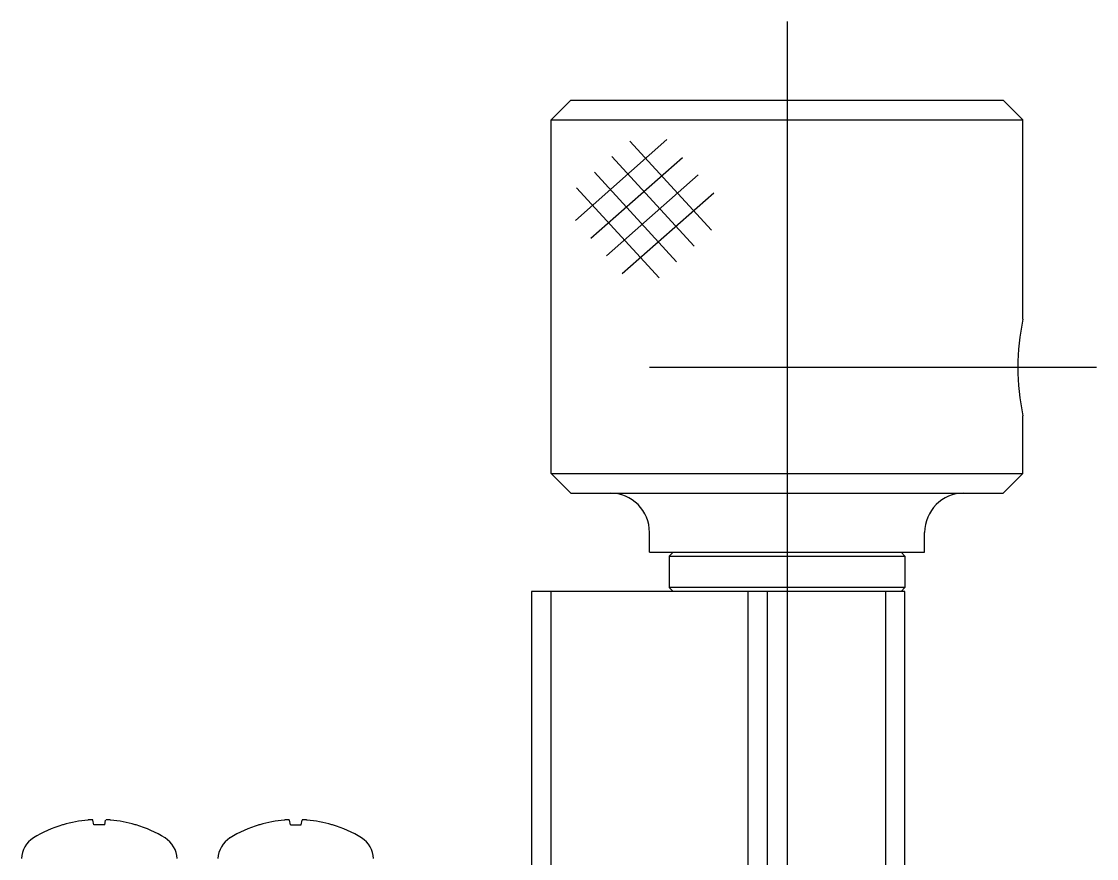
# Model space of a CAD drawing. Extents: x 1 to 229, y 0 to 160.
# Drawn here: x 30.53 to 57.88, y 94.56 to 115.86 of the extents above; entities that cross this region are included whole.
import ezdxf

# ---------------------------------------------------------------- set-up
doc = ezdxf.new("R2010")
doc.units = 0
doc.linetypes.add('CENTER', pattern=[50.8, 31.75, -6.35, 6.35, -6.35])
doc.layers.get('0').update_dxf_attribs({"linetype": 'CONTINUOUS'})
doc.layers.add('CENTER', color=1, linetype='CENTER')

msp = doc.modelspace()

# ---------------------------------------------------------------- linework, layer by layer
at = {"color": 7, "linetype": 'CONTINUOUS'}
for p, q in [((44.506, 113.859), (44.006, 113.359)), ((44.506, 113.859), (55.506, 113.859)), ((55.506, 113.859), (56.006, 113.359)), ((44.006, 113.359), (56.006, 113.359)), ((44.006, 104.359), (44.006, 113.359)), ((56.006, 108.289), (56.006, 113.359)), ((56.006, 104.359), (56.006, 105.83)), ((44.006, 104.359), (56.006, 104.359)), ((44.506, 103.859), (44.006, 104.359)), ((55.506, 103.859), (56.006, 104.359)), ((44.506, 103.859), (55.506, 103.859)), ((46.506, 102.359), (46.506, 102.859)), ((53.506, 102.359), (53.506, 102.859)), ((46.506, 102.359), (53.506, 102.359)), ((47.106, 102.359), (47.006, 102.259)), ((52.906, 102.359), (53.006, 102.259)), ((47.006, 102.259), (47.006, 101.459)), ((47.006, 102.259), (53.006, 102.259)), ((53.006, 102.259), (53.006, 101.459)), ((43.506, 101.359), (43.506, 93.359)), ((53.006, 101.359), (43.506, 101.359)), ((44.006, 93.359), (44.006, 101.359)), ((53.006, 101.459), (47.006, 101.459)), ((47.106, 101.359), (47.006, 101.459)), ((49.006, 101.359), (49.006, 93.359)), ((49.506, 93.359), (49.506, 101.359)), ((52.506, 101.359), (52.506, 93.359)), ((52.906, 101.359), (53.006, 101.459)), ((53.006, 93.359), (53.006, 101.359)), ((32.367, 95.422), (32.343, 95.542)), ((32.644, 95.422), (32.668, 95.542)), ((37.367, 95.422), (37.343, 95.542)), ((37.644, 95.422), (37.668, 95.542)), ((31.589, 95.422), (31.587, 95.422)), ((32.644, 95.422), (32.367, 95.422)), ((33.424, 95.422), (33.423, 95.422)), ((36.587, 95.422), (36.589, 95.422)), ((37.367, 95.422), (37.644, 95.422)), ((38.423, 95.422), (38.424, 95.422))]:
    msp.add_line(p, q, dxfattribs=at)
at = {"color": 3, "linetype": 'CONTINUOUS'}
for p, q in [((44.619, 110.797), (46.947, 112.853)), ((48.08, 110.552), (46.001, 112.818)), ((47.638, 110.146), (45.551, 112.421)), ((45.016, 110.347), (47.344, 112.403)), ((47.196, 109.741), (45.102, 112.024)), ((45.413, 109.897), (47.741, 111.954)), ((46.754, 109.335), (44.652, 111.627)), ((45.81, 109.448), (48.138, 111.504))]:
    msp.add_line(p, q, dxfattribs=at)
at = {"color": 7, "linetype": 'CONTINUOUS'}
for centre, radius, start, end in [((61.878, 107.059), 6, 168.1754, 191.8246), ((45.506, 102.859), 1, 0, 90), ((54.506, 102.859), 1, 90, 180), ((32.502, 92.35), 3.204, 95.1036, 106.5563), ((32.34, 94.163), 1.385, 94.6081, 95.1031), ((32.341, 94.151), 1.396, 94.1134, 94.6103), ((32.335, 94.234), 1.314, 93.5906, 94.1156), ((32.325, 94.392), 1.155, 93.01, 93.5933), ((32.317, 94.545), 1.002, 92.3615, 93.0061), ((32.314, 94.622), 0.924, 92.0231, 92.3581), ((32.311, 94.688), 0.859, 91.6747, 92.0234), ((32.309, 94.762), 0.784, 91.3074, 91.6751), ((32.307, 94.844), 0.702, 90.9147, 91.3079), ((32.306, 94.93), 0.616, 90.4884, 90.9154), ((32.305, 95.019), 0.528, 90.0176, 90.4894), ((32.305, 95.103), 0.444, 89.4886, 90.0177), ((32.306, 95.154), 0.392, 88.9136, 89.4887), ((32.307, 95.206), 0.341, 88.2807, 88.9149), ((32.308, 95.258), 0.288, 87.57, 88.2824), ((32.31, 95.31), 0.237, 86.7556, 87.5723), ((32.313, 95.358), 0.189, 85.8009, 86.7588), ((32.316, 95.401), 0.145, 84.6528, 85.8056), ((32.32, 95.44), 0.106, 83.2298, 84.66), ((32.324, 95.472), 0.0743, 81.4055, 83.24), ((32.327, 95.494), 0.0521, 79.1077, 81.4128), ((32.33, 95.51), 0.0349, 76.1416, 79.1248), ((32.333, 95.523), 0.0218, 72.1299, 76.1742), ((32.336, 95.532), 0.0126, 66.4091, 72.1865), ((32.339, 95.537), 0.00663, 57.6798, 66.4977), ((32.341, 95.54), 0.00314, 43.3693, 57.8303), ((32.342, 95.541), 0.00149, 19.6183, 43.4183), ((32.67, 95.541), 0.00148, 136.6629, 160.3331), ((32.671, 95.54), 0.00311, 122.2657, 136.6773), ((32.673, 95.537), 0.00652, 113.5956, 122.4483), ((32.675, 95.532), 0.0125, 107.9483, 113.7218), ((32.678, 95.523), 0.0216, 103.9752, 108.0108), ((32.681, 95.511), 0.0345, 101.0271, 104.0095), ((32.684, 95.494), 0.0515, 98.7421, 101.0469), ((32.688, 95.473), 0.0731, 96.9078, 98.7542), ((32.691, 95.445), 0.101, 95.4143, 96.9095), ((32.695, 95.406), 0.14, 94.2318, 95.4225), ((32.698, 95.361), 0.185, 93.2583, 94.2371), ((32.701, 95.311), 0.235, 92.435, 93.2618), ((32.703, 95.257), 0.289, 91.7225, 92.4375), ((32.705, 95.201), 0.345, 91.0928, 91.7242), ((32.706, 95.145), 0.401, 90.5256, 91.0941), ((32.707, 95.091), 0.455, 90.0059, 90.5267), ((32.707, 95.037), 0.509, 89.5228, 90.0056), ((32.706, 94.947), 0.599, 89.0896, 89.5232), ((32.704, 94.855), 0.691, 88.6948, 89.0904), ((32.702, 94.767), 0.78, 88.3284, 88.6954), ((32.7, 94.685), 0.861, 87.9834, 88.3289), ((32.697, 94.612), 0.934, 87.654, 87.9838), ((32.695, 94.55), 0.997, 87.3356, 87.6543), ((32.693, 94.5), 1.047, 87.0243, 87.3359), ((32.688, 94.417), 1.13, 86.4226, 87.0183), ((32.678, 94.251), 1.297, 85.8913, 86.4252), ((32.67, 94.148), 1.4, 84.8971, 85.8922), ((32.51, 92.35), 3.204, 73.4437, 84.8964), ((37.502, 92.35), 3.204, 95.1036, 106.5563), ((37.341, 94.148), 1.4, 94.1078, 95.1029), ((37.334, 94.251), 1.297, 93.5748, 94.1087), ((37.323, 94.417), 1.13, 92.9817, 93.5774), ((37.319, 94.5), 1.047, 92.6641, 92.9757), ((37.317, 94.55), 0.997, 92.3457, 92.6644), ((37.314, 94.612), 0.934, 92.0162, 92.346), ((37.312, 94.685), 0.861, 91.6711, 92.0166), ((37.309, 94.767), 0.78, 91.3046, 91.6716), ((37.307, 94.855), 0.691, 90.9096, 91.3052), ((37.306, 94.947), 0.599, 90.4768, 90.9104), ((37.305, 95.037), 0.509, 89.9944, 90.4772), ((37.305, 95.091), 0.455, 89.4733, 89.9941), ((37.305, 95.145), 0.401, 88.9059, 89.4744), ((37.307, 95.201), 0.345, 88.2758, 88.9072), ((37.308, 95.257), 0.289, 87.5625, 88.2775), ((37.311, 95.311), 0.235, 86.7382, 87.565), ((37.313, 95.361), 0.185, 85.7629, 86.7417), ((37.317, 95.406), 0.14, 84.5775, 85.7682), ((37.32, 95.445), 0.101, 83.0905, 84.5857), ((37.324, 95.473), 0.0731, 81.2458, 83.0922), ((37.327, 95.494), 0.0515, 78.9531, 81.2579), ((37.33, 95.511), 0.0345, 75.9905, 78.9729), ((37.334, 95.523), 0.0216, 71.9892, 76.0248), ((37.336, 95.532), 0.0125, 66.2782, 72.0517), ((37.339, 95.537), 0.00652, 57.5517, 66.4044), ((37.341, 95.54), 0.00311, 43.3227, 57.7343), ((37.342, 95.541), 0.00148, 19.6669, 43.3371), ((37.67, 95.541), 0.00149, 136.5817, 160.3817), ((37.673, 95.537), 0.00663, 113.5023, 122.3202), ((37.671, 95.54), 0.00314, 122.1697, 136.6307), ((37.675, 95.532), 0.0126, 107.8135, 113.5909), ((37.678, 95.523), 0.0218, 103.8258, 107.8701), ((37.681, 95.51), 0.0349, 100.8752, 103.8584), ((37.684, 95.494), 0.0521, 98.5872, 100.8923), ((37.688, 95.472), 0.0743, 96.76, 98.5945), ((37.692, 95.44), 0.106, 95.34, 96.7702), ((37.695, 95.401), 0.145, 94.1944, 95.3472), ((37.698, 95.358), 0.189, 93.2412, 94.1991), ((37.701, 95.31), 0.237, 92.4277, 93.2444), ((37.703, 95.258), 0.288, 91.7176, 92.43), ((37.705, 95.206), 0.341, 91.0851, 91.7193), ((37.706, 95.154), 0.392, 90.5113, 91.0864), ((37.706, 95.103), 0.444, 89.9823, 90.5114), ((37.706, 95.019), 0.528, 89.5106, 89.9824), ((37.706, 94.93), 0.616, 89.0846, 89.5116), ((37.704, 94.844), 0.702, 88.6921, 89.0853), ((37.702, 94.762), 0.784, 88.3249, 88.6926), ((37.7, 94.688), 0.859, 87.9766, 88.3253), ((37.698, 94.622), 0.924, 87.6419, 87.9769), ((37.695, 94.545), 1.002, 86.9939, 87.6385), ((37.687, 94.392), 1.155, 86.4067, 86.99), ((37.677, 94.234), 1.314, 85.8844, 86.4094), ((37.671, 94.151), 1.396, 85.3897, 85.8866), ((37.672, 94.163), 1.385, 84.8969, 85.3919), ((37.51, 92.35), 3.204, 73.4437, 84.8964), ((32.506, 92.359), 3.2, 107.0112, 121.5446), ((31.587, 95.362), 0.06, 90, 107.0112), ((33.424, 95.362), 0.06, 72.9888, 90), ((32.506, 92.359), 3.2, 58.4554, 72.9888), ((37.506, 92.359), 3.2, 107.0112, 121.5446), ((36.587, 95.362), 0.06, 90, 107.0112), ((38.424, 95.362), 0.06, 72.9888, 90), ((37.506, 92.359), 3.2, 58.4554, 72.9888), ((31.166, 94.541), 0.64, 121.5446, 178), ((33.845, 94.541), 0.64, 2, 58.4554), ((36.166, 94.541), 0.64, 121.5446, 178), ((38.845, 94.541), 0.64, 2, 58.4554)]:
    msp.add_arc(centre, radius, start, end, dxfattribs=at)
at = {"layer": 'CENTER', "color": 1, "linetype": 'CENTER'}
for p, q in [((50.006, 115.859), (50.006, 92.859)), ((57.878, 107.059), (46.506, 107.059))]:
    msp.add_line(p, q, dxfattribs=at)

doc.saveas('drawing.dxf')
